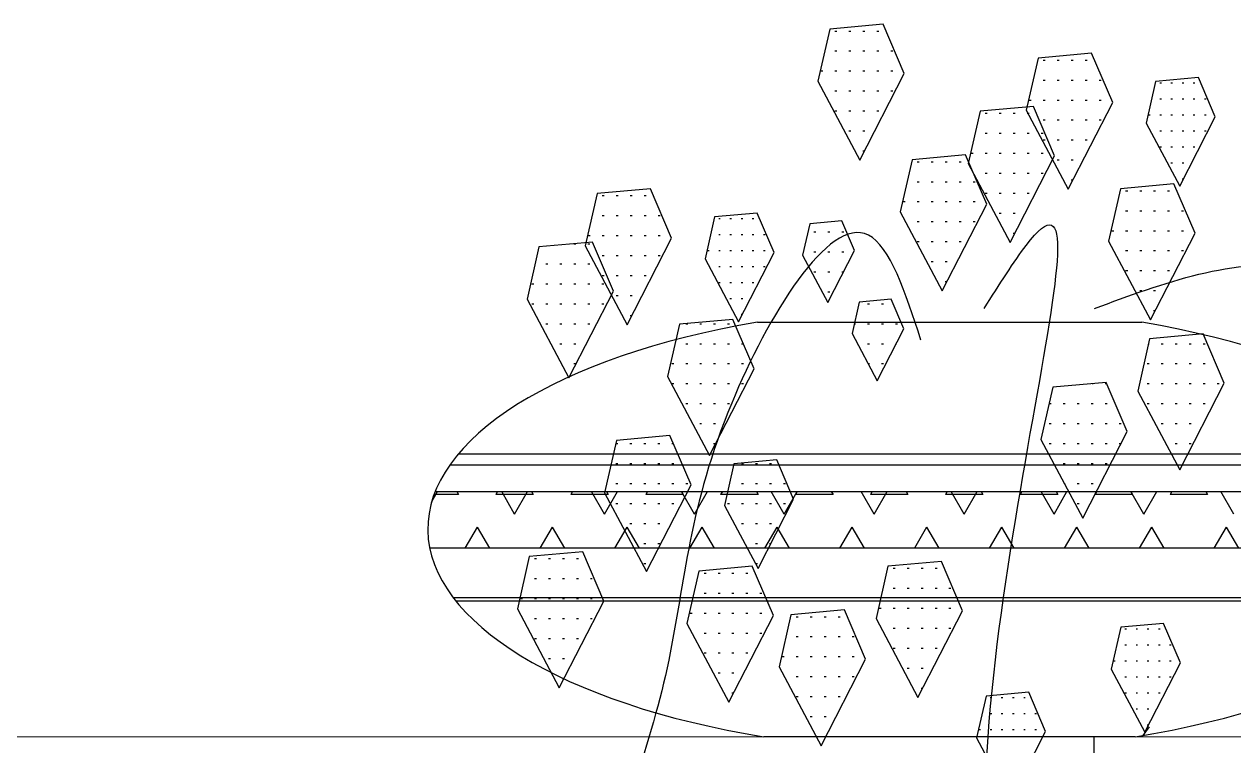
# Model space of a CAD drawing. Header units: millimetres. Extents: x 757294 to 891425, y -262592 to 287632.
# Drawn here: x 842236 to 842490.6, y -222276.1 to -222124.2 of the extents above; entities that cross this region are included whole.
import ezdxf

# ---------------------------------------------------------------- set-up
doc = ezdxf.new("R2010")
doc.units = ezdxf.units.MM
doc.header["$LTSCALE"] = 4
doc.layers.add('家具内线', color=8, linetype='Continuous')
doc.layers.add('家具外线', color=4, linetype='Continuous')
doc.layers.add('家具外轮廓线', color=3, linetype='Continuous', lineweight=15)

# ---------------------------------------------------------------- blocks, each defined once
blk = doc.blocks.new('1')
at = {"layer": '家具内线'}
for p, q in [((96811.91, 8000.11), (96816.35, 8010.48)), ((96816.35, 8010.48), (96827.59, 8009.46)), ((96817.26, 8008.97), (96817.68, 8008.97)), ((96820.21, 8008.97), (96820.63, 8008.97)), ((96823.15, 8008.97), (96823.57, 8008.97)), ((96826.09, 8008.97), (96826.51, 8008.97)), ((96827.59, 8009.46), (96830.1, 7998.46)), ((96768.05, 7993.99), (96772.49, 8004.37)), ((96772.49, 8004.37), (96783.73, 8003.35)), ((96814.32, 8004.77), (96814.74, 8004.77)), ((96817.26, 8004.77), (96817.68, 8004.77)), ((96820.21, 8004.77), (96820.63, 8004.77)), ((96823.15, 8004.77), (96823.57, 8004.77)), ((96826.09, 8004.77), (96826.51, 8004.77)), ((96773.41, 8002.86), (96773.83, 8002.86)), ((96776.35, 8002.86), (96776.77, 8002.86)), ((96779.29, 8002.86), (96779.71, 8002.86)), ((96782.23, 8002.86), (96782.65, 8002.86)), ((96783.73, 8003.35), (96786.24, 7992.35)), ((96746.47, 7990.96), (96750.02, 7999.26)), ((96750.02, 7999.26), (96759.01, 7998.44)), ((96759.01, 7998.44), (96761.01, 7989.64)), ((96770.46, 7998.66), (96770.88, 7998.66)), ((96773.41, 7998.66), (96773.83, 7998.66)), ((96776.35, 7998.66), (96776.77, 7998.66)), ((96779.29, 7998.66), (96779.71, 7998.66)), ((96782.23, 7998.66), (96782.65, 7998.66)), ((96821.27, 7981.86), (96811.91, 8000.11)), ((96814.32, 8000.56), (96814.74, 8000.56)), ((96817.26, 8000.56), (96817.68, 8000.56)), ((96820.21, 8000.56), (96820.63, 8000.56)), ((96830.1, 7998.46), (96821.27, 7981.86)), ((96823.15, 8000.56), (96823.57, 8000.56)), ((96826.09, 8000.56), (96826.51, 8000.56)), ((96829.04, 8000.56), (96829.46, 8000.56)), ((96750.75, 7998.05), (96751.08, 7998.05)), ((96753.1, 7998.05), (96753.44, 7998.05)), ((96755.46, 7998.05), (96755.79, 7998.05)), ((96757.81, 7998.05), (96758.15, 7998.05)), ((96814.32, 7996.36), (96814.74, 7996.36)), ((96817.26, 7996.36), (96817.68, 7996.36)), ((96820.21, 7996.36), (96820.63, 7996.36)), ((96823.15, 7996.36), (96823.57, 7996.36)), ((96826.09, 7996.36), (96826.51, 7996.36)), ((96748.39, 7994.68), (96748.73, 7994.68)), ((96750.75, 7994.68), (96751.08, 7994.68)), ((96753.1, 7994.68), (96753.44, 7994.68)), ((96755.46, 7994.68), (96755.79, 7994.68)), ((96757.81, 7994.68), (96758.15, 7994.68)), ((96777.41, 7975.75), (96768.05, 7993.99)), ((96770.46, 7994.45), (96770.88, 7994.45)), ((96773.41, 7994.45), (96773.83, 7994.45)), ((96776.35, 7994.45), (96776.77, 7994.45)), ((96779.29, 7994.45), (96779.71, 7994.45)), ((96782.23, 7994.45), (96782.65, 7994.45)), ((96785.18, 7994.45), (96785.6, 7994.45)), ((96753.95, 7976.36), (96746.47, 7990.96)), ((96748.39, 7991.32), (96748.73, 7991.32)), ((96750.75, 7991.32), (96751.08, 7991.32)), ((96753.1, 7991.32), (96753.44, 7991.32)), ((96755.46, 7991.32), (96755.79, 7991.32)), ((96757.81, 7991.32), (96758.15, 7991.32)), ((96760.16, 7991.32), (96760.5, 7991.32)), ((96786.24, 7992.35), (96777.41, 7975.75)), ((96780.29, 7982.79), (96784.73, 7993.16)), ((96784.73, 7993.16), (96795.97, 7992.14)), ((96785.64, 7991.65), (96786.06, 7991.65)), ((96788.59, 7991.65), (96789.01, 7991.65)), ((96791.53, 7991.65), (96791.95, 7991.65)), ((96794.47, 7991.65), (96794.89, 7991.65)), ((96795.97, 7992.14), (96798.48, 7981.14)), ((96817.26, 7992.16), (96817.68, 7992.16)), ((96820.21, 7992.16), (96820.63, 7992.16)), ((96823.15, 7992.16), (96823.57, 7992.16)), ((96826.09, 7992.16), (96826.51, 7992.16)), ((96761.01, 7989.64), (96753.95, 7976.36)), ((96770.46, 7990.25), (96770.88, 7990.25)), ((96773.41, 7990.25), (96773.83, 7990.25)), ((96776.35, 7990.25), (96776.77, 7990.25)), ((96779.29, 7990.25), (96779.71, 7990.25)), ((96782.23, 7990.25), (96782.65, 7990.25)), ((96748.39, 7987.96), (96748.73, 7987.96)), ((96750.75, 7987.96), (96751.08, 7987.96)), ((96753.1, 7987.96), (96753.44, 7987.96)), ((96755.46, 7987.96), (96755.79, 7987.96)), ((96757.81, 7987.96), (96758.15, 7987.96)), ((96773.41, 7986.04), (96773.83, 7986.04)), ((96776.35, 7986.04), (96776.77, 7986.04)), ((96779.29, 7986.04), (96779.71, 7986.04)), ((96782.23, 7986.04), (96782.65, 7986.04)), ((96782.7, 7987.45), (96783.12, 7987.45)), ((96785.64, 7987.45), (96786.06, 7987.45)), ((96788.59, 7987.45), (96789.01, 7987.45)), ((96791.53, 7987.45), (96791.95, 7987.45)), ((96794.47, 7987.45), (96794.89, 7987.45)), ((96820.21, 7987.95), (96820.63, 7987.95)), ((96823.15, 7987.95), (96823.57, 7987.95)), ((96750.75, 7984.59), (96751.08, 7984.59)), ((96753.1, 7984.59), (96753.44, 7984.59)), ((96755.46, 7984.59), (96755.79, 7984.59)), ((96757.81, 7984.59), (96758.15, 7984.59)), ((96782.7, 7983.24), (96783.12, 7983.24)), ((96785.64, 7983.24), (96786.06, 7983.24)), ((96788.59, 7983.24), (96789.01, 7983.24)), ((96791.53, 7983.24), (96791.95, 7983.24)), ((96794.47, 7983.24), (96794.89, 7983.24)), ((96797.42, 7983.24), (96797.84, 7983.24)), ((96820.3, 7983.75), (96820.63, 7983.75)), ((96753.1, 7981.23), (96753.44, 7981.23)), ((96755.46, 7981.23), (96755.79, 7981.23)), ((96776.35, 7981.84), (96776.77, 7981.84)), ((96779.29, 7981.84), (96779.71, 7981.84)), ((96789.65, 7964.54), (96780.29, 7982.79)), ((96798.48, 7981.14), (96789.65, 7964.54)), ((96794.57, 7972.6), (96799.01, 7982.97)), ((96799.01, 7982.97), (96810.25, 7981.95)), ((96799.92, 7981.46), (96800.34, 7981.46)), ((96802.87, 7981.46), (96803.29, 7981.46)), ((96805.81, 7981.46), (96806.23, 7981.46)), ((96808.75, 7981.46), (96809.17, 7981.46)), ((96810.25, 7981.95), (96812.76, 7970.95)), ((96782.7, 7979.04), (96783.12, 7979.04)), ((96785.64, 7979.04), (96786.06, 7979.04)), ((96788.59, 7979.04), (96789.01, 7979.04)), ((96791.53, 7979.04), (96791.95, 7979.04)), ((96794.47, 7979.04), (96794.89, 7979.04)), ((96750.71, 7966.49), (96755.15, 7976.86)), ((96753.18, 7977.87), (96753.44, 7977.87)), ((96755.15, 7976.86), (96766.39, 7975.84)), ((96766.39, 7975.84), (96768.9, 7964.84)), ((96776.45, 7977.63), (96776.77, 7977.63)), ((96796.98, 7977.26), (96797.4, 7977.26)), ((96799.92, 7977.26), (96800.34, 7977.26)), ((96802.87, 7977.26), (96803.29, 7977.26)), ((96805.81, 7977.26), (96806.23, 7977.26)), ((96808.75, 7977.26), (96809.17, 7977.26)), ((96860.87, 7965.47), (96865.31, 7975.84)), ((96865.31, 7975.84), (96876.55, 7974.82)), ((96756.07, 7975.35), (96756.49, 7975.35)), ((96759.01, 7975.35), (96759.43, 7975.35)), ((96761.95, 7975.35), (96762.37, 7975.35)), ((96764.89, 7975.35), (96765.32, 7975.35)), ((96785.64, 7974.84), (96786.06, 7974.84)), ((96788.59, 7974.84), (96789.01, 7974.84)), ((96791.53, 7974.84), (96791.95, 7974.84)), ((96794.47, 7974.84), (96794.89, 7974.84)), ((96796.98, 7973.06), (96797.4, 7973.06)), ((96799.92, 7973.06), (96800.34, 7973.06)), ((96802.87, 7973.06), (96803.29, 7973.06)), ((96805.81, 7973.06), (96806.23, 7973.06)), ((96808.75, 7973.06), (96809.17, 7973.06)), ((96811.7, 7973.06), (96812.12, 7973.06)), ((96866.22, 7974.33), (96866.64, 7974.33)), ((96869.16, 7974.33), (96869.59, 7974.33)), ((96872.11, 7974.33), (96872.53, 7974.33)), ((96875.05, 7974.33), (96875.47, 7974.33)), ((96876.55, 7974.82), (96879.05, 7963.82)), ((96753.12, 7971.15), (96753.54, 7971.15)), ((96756.07, 7971.15), (96756.49, 7971.15)), ((96759.01, 7971.15), (96759.43, 7971.15)), ((96761.95, 7971.15), (96762.37, 7971.15)), ((96764.89, 7971.15), (96765.32, 7971.15)), ((96788.59, 7970.63), (96789.01, 7970.63)), ((96791.53, 7970.63), (96791.95, 7970.63)), ((96803.93, 7954.35), (96794.57, 7972.6)), ((96812.76, 7970.95), (96803.93, 7954.35)), ((96839.28, 7962.43), (96842.84, 7970.73)), ((96842.84, 7970.73), (96851.83, 7969.91)), ((96796.98, 7968.85), (96797.4, 7968.85)), ((96799.92, 7968.85), (96800.34, 7968.85)), ((96802.87, 7968.85), (96803.29, 7968.85)), ((96805.81, 7968.85), (96806.23, 7968.85)), ((96808.75, 7968.85), (96809.17, 7968.85)), ((96822.39, 7962.85), (96825.05, 7969.08)), ((96825.05, 7969.08), (96831.8, 7968.47)), ((96831.8, 7968.47), (96833.3, 7961.87)), ((96843.56, 7969.52), (96843.9, 7969.52)), ((96845.92, 7969.52), (96846.25, 7969.52)), ((96848.27, 7969.52), (96848.61, 7969.52)), ((96850.63, 7969.52), (96850.96, 7969.52)), ((96851.83, 7969.91), (96853.83, 7961.11)), ((96863.28, 7970.13), (96863.7, 7970.13)), ((96866.22, 7970.13), (96866.64, 7970.13)), ((96869.16, 7970.13), (96869.59, 7970.13)), ((96872.11, 7970.13), (96872.53, 7970.13)), ((96875.05, 7970.13), (96875.47, 7970.13)), ((96760.07, 7948.24), (96750.71, 7966.49)), ((96753.12, 7966.94), (96753.54, 7966.94)), ((96756.07, 7966.94), (96756.49, 7966.94)), ((96759.01, 7966.94), (96759.43, 7966.94)), ((96761.95, 7966.94), (96762.37, 7966.94)), ((96764.89, 7966.94), (96765.32, 7966.94)), ((96767.84, 7966.94), (96768.26, 7966.94)), ((96788.68, 7966.43), (96789.01, 7966.43)), ((96824.64, 7966.68), (96825.06, 7966.68)), ((96827.58, 7966.68), (96828, 7966.68)), ((96830.52, 7966.68), (96830.94, 7966.68)), ((96841.21, 7966.16), (96841.55, 7966.16)), ((96843.56, 7966.16), (96843.9, 7966.16)), ((96845.92, 7966.16), (96846.25, 7966.16)), ((96848.27, 7966.16), (96848.61, 7966.16)), ((96850.63, 7966.16), (96850.96, 7966.16)), ((96870.23, 7947.22), (96860.87, 7965.47)), ((96863.28, 7965.92), (96863.7, 7965.92)), ((96866.22, 7965.92), (96866.64, 7965.92)), ((96869.16, 7965.92), (96869.59, 7965.92)), ((96872.11, 7965.92), (96872.53, 7965.92)), ((96875.05, 7965.92), (96875.47, 7965.92)), ((96877.99, 7965.92), (96878.41, 7965.92)), ((96768.9, 7964.84), (96760.07, 7948.24)), ((96799.92, 7964.65), (96800.34, 7964.65)), ((96802.87, 7964.65), (96803.29, 7964.65)), ((96805.81, 7964.65), (96806.23, 7964.65)), ((96808.75, 7964.65), (96809.17, 7964.65)), ((96828, 7951.91), (96822.39, 7962.85)), ((96841.21, 7962.79), (96841.55, 7962.79)), ((96843.56, 7962.79), (96843.9, 7962.79)), ((96845.92, 7962.79), (96846.25, 7962.79)), ((96848.27, 7962.79), (96848.61, 7962.79)), ((96850.63, 7962.79), (96850.96, 7962.79)), ((96852.98, 7962.79), (96853.32, 7962.79)), ((96879.05, 7963.82), (96870.23, 7947.22)), ((96873.11, 7954.26), (96877.55, 7964.63)), ((96877.55, 7964.63), (96888.79, 7963.62)), ((96878.51, 7964.25), (96878.09, 7964.25)), ((96881.46, 7964.25), (96881.04, 7964.25)), ((96888.79, 7963.62), (96891.29, 7952.61)), ((96753.12, 7962.74), (96753.54, 7962.74)), ((96756.07, 7962.74), (96756.49, 7962.74)), ((96759.01, 7962.74), (96759.43, 7962.74)), ((96761.95, 7962.74), (96762.37, 7962.74)), ((96764.89, 7962.74), (96765.32, 7962.74)), ((96802.87, 7960.44), (96803.29, 7960.44)), ((96805.81, 7960.44), (96806.23, 7960.44)), ((96824.64, 7962.48), (96825.06, 7962.48)), ((96827.58, 7962.48), (96828, 7962.48)), ((96833.3, 7961.87), (96828, 7951.91)), ((96830.52, 7962.48), (96830.94, 7962.48)), ((96846.77, 7947.83), (96839.28, 7962.43)), ((96853.83, 7961.11), (96846.77, 7947.83)), ((96863.28, 7961.72), (96863.7, 7961.72)), ((96866.22, 7961.72), (96866.64, 7961.72)), ((96869.16, 7961.72), (96869.59, 7961.72)), ((96872.11, 7961.72), (96872.53, 7961.72)), ((96875.05, 7961.72), (96875.47, 7961.72)), ((96756.07, 7958.53), (96756.49, 7958.53)), ((96759.01, 7958.53), (96759.43, 7958.53)), ((96761.95, 7958.53), (96762.37, 7958.53)), ((96764.89, 7958.53), (96765.32, 7958.53)), ((96824.74, 7958.28), (96825.06, 7958.28)), ((96827.58, 7958.28), (96828, 7958.28)), ((96830.52, 7958.28), (96830.94, 7958.28)), ((96841.21, 7959.43), (96841.55, 7959.43)), ((96843.56, 7959.43), (96843.9, 7959.43)), ((96845.92, 7959.43), (96846.25, 7959.43)), ((96848.27, 7959.43), (96848.61, 7959.43)), ((96850.63, 7959.43), (96850.96, 7959.43)), ((96878.51, 7960.05), (96878.09, 7960.05)), ((96881.46, 7960.05), (96881.04, 7960.05)), ((96884.4, 7960.05), (96883.98, 7960.05)), ((96887.34, 7960.05), (96886.92, 7960.05)), ((96802.96, 7956.24), (96803.29, 7956.24)), ((96843.56, 7956.07), (96843.9, 7956.07)), ((96845.92, 7956.07), (96846.25, 7956.07)), ((96848.27, 7956.07), (96848.61, 7956.07)), ((96850.63, 7956.07), (96850.96, 7956.07)), ((96866.22, 7957.52), (96866.64, 7957.52)), ((96869.16, 7957.52), (96869.59, 7957.52)), ((96872.11, 7957.52), (96872.53, 7957.52)), ((96875.05, 7957.52), (96875.47, 7957.52)), ((96875.57, 7955.84), (96875.15, 7955.84)), ((96878.51, 7955.84), (96878.09, 7955.84)), ((96881.46, 7955.84), (96881.04, 7955.84)), ((96884.4, 7955.84), (96883.98, 7955.84)), ((96887.34, 7955.84), (96886.92, 7955.84)), ((96890.29, 7955.84), (96889.87, 7955.84)), ((96759.01, 7954.33), (96759.43, 7954.33)), ((96761.95, 7954.33), (96762.37, 7954.33)), ((96827.58, 7954.07), (96828, 7954.07)), ((96845.92, 7952.7), (96846.25, 7952.7)), ((96848.27, 7952.7), (96848.61, 7952.7)), ((96869.16, 7953.31), (96869.59, 7953.31)), ((96872.11, 7953.31), (96872.53, 7953.31)), ((96882.47, 7936.01), (96873.11, 7954.26)), ((96891.29, 7952.61), (96882.47, 7936.01)), ((96759.11, 7950.13), (96759.43, 7950.13)), ((96811.98, 7946.35), (96814.65, 7952.57)), ((96814.65, 7952.57), (96821.39, 7951.96)), ((96816.71, 7951.64), (96816.29, 7951.64)), ((96819.66, 7951.64), (96819.23, 7951.64)), ((96821.39, 7951.96), (96822.89, 7945.36)), ((96875.57, 7951.64), (96875.15, 7951.64)), ((96878.51, 7951.64), (96878.09, 7951.64)), ((96881.46, 7951.64), (96881.04, 7951.64)), ((96884.4, 7951.64), (96883.98, 7951.64)), ((96887.34, 7951.64), (96886.92, 7951.64)), ((96890.29, 7951.64), (96889.87, 7951.64)), ((96843.53, 7937.96), (96847.97, 7948.33)), ((96846, 7949.34), (96846.25, 7949.34)), ((96847.97, 7948.33), (96859.21, 7947.31)), ((96869.26, 7949.11), (96869.59, 7949.11)), ((96744.59, 7934.9), (96749.04, 7945.28)), ((96749.04, 7945.28), (96760.27, 7944.26)), ((96817.6, 7935.4), (96811.98, 7946.35)), ((96813.77, 7947.44), (96813.35, 7947.44)), ((96816.71, 7947.44), (96816.29, 7947.44)), ((96822.89, 7945.36), (96817.6, 7935.4)), ((96819.66, 7947.44), (96819.23, 7947.44)), ((96822.42, 7947.44), (96822.18, 7947.44)), ((96849.08, 7947.44), (96848.66, 7947.44)), ((96852.03, 7947.44), (96851.61, 7947.44)), ((96854.97, 7947.44), (96854.55, 7947.44)), ((96857.87, 7947.44), (96857.49, 7947.44)), ((96859.21, 7947.31), (96861.72, 7936.31)), ((96878.51, 7947.44), (96878.09, 7947.44)), ((96881.46, 7947.44), (96881.04, 7947.44)), ((96884.4, 7947.44), (96883.98, 7947.44)), ((96887.34, 7947.44), (96886.92, 7947.44)), ((96749.02, 7943.23), (96748.6, 7943.23)), ((96751.97, 7943.23), (96751.55, 7943.23)), ((96754.91, 7943.23), (96754.49, 7943.23)), ((96757.85, 7943.23), (96757.43, 7943.23)), ((96760.27, 7944.26), (96762.78, 7933.25)), ((96760.51, 7943.23), (96760.38, 7943.23)), ((96813.77, 7943.23), (96813.58, 7943.23)), ((96816.71, 7943.23), (96816.29, 7943.23)), ((96819.66, 7943.23), (96819.23, 7943.23)), ((96846.14, 7943.23), (96845.79, 7943.23)), ((96849.08, 7943.23), (96848.66, 7943.23)), ((96852.03, 7943.23), (96851.61, 7943.23)), ((96854.97, 7943.23), (96854.55, 7943.23)), ((96857.91, 7943.23), (96857.49, 7943.23)), ((96881.46, 7943.23), (96881.04, 7943.23)), ((96884.4, 7943.23), (96883.98, 7943.23)), ((96749.02, 7939.03), (96748.6, 7939.03)), ((96751.97, 7939.03), (96751.55, 7939.03)), ((96754.91, 7939.03), (96754.49, 7939.03)), ((96757.85, 7939.03), (96757.43, 7939.03)), ((96760.8, 7939.03), (96760.38, 7939.03)), ((96816.71, 7939.03), (96816.29, 7939.03)), ((96819.53, 7939.03), (96819.23, 7939.03)), ((96852.89, 7919.71), (96843.53, 7937.96)), ((96846.14, 7939.03), (96845.72, 7939.03)), ((96849.08, 7939.03), (96848.66, 7939.03)), ((96852.03, 7939.03), (96851.61, 7939.03)), ((96854.97, 7939.03), (96854.55, 7939.03)), ((96857.91, 7939.03), (96857.49, 7939.03)), ((96860.86, 7939.03), (96860.44, 7939.03)), ((96881.46, 7939.03), (96881.04, 7939.03)), ((96884.07, 7939.03), (96883.98, 7939.03)), ((96753.95, 7916.66), (96744.59, 7934.9)), ((96746.08, 7934.82), (96745.66, 7934.82)), ((96749.02, 7934.82), (96748.6, 7934.82)), ((96751.97, 7934.82), (96751.55, 7934.82)), ((96754.91, 7934.82), (96754.49, 7934.82)), ((96757.85, 7934.82), (96757.43, 7934.82)), ((96760.8, 7934.82), (96760.38, 7934.82)), ((96764.99, 7924.71), (96769.43, 7935.09)), ((96769.63, 7934.82), (96769.32, 7934.82)), ((96769.43, 7935.09), (96780.67, 7934.07)), ((96772.35, 7934.82), (96772.15, 7934.82)), ((96846.14, 7934.82), (96845.72, 7934.82)), ((96849.08, 7934.82), (96848.66, 7934.82)), ((96852.03, 7934.82), (96851.61, 7934.82)), ((96861.72, 7936.31), (96852.89, 7919.71)), ((96854.97, 7934.82), (96854.55, 7934.82)), ((96857.91, 7934.82), (96857.49, 7934.82)), ((96860.86, 7934.82), (96860.44, 7934.82)), ((96762.78, 7933.25), (96753.95, 7916.66)), ((96780.67, 7934.07), (96783.18, 7923.07)), ((96749.02, 7930.62), (96748.6, 7930.62)), ((96751.97, 7930.62), (96751.55, 7930.62)), ((96754.91, 7930.62), (96754.49, 7930.62)), ((96757.85, 7930.62), (96757.43, 7930.62)), ((96760.8, 7930.62), (96760.38, 7930.62)), ((96769.63, 7930.62), (96769.2, 7930.62)), ((96772.57, 7930.62), (96772.15, 7930.62)), ((96775.51, 7930.62), (96775.09, 7930.62)), ((96778.45, 7930.62), (96778.03, 7930.62)), ((96781.4, 7930.62), (96780.98, 7930.62)), ((96849.08, 7930.62), (96848.66, 7930.62)), ((96852.03, 7930.62), (96851.61, 7930.62)), ((96854.97, 7930.62), (96854.55, 7930.62)), ((96857.91, 7930.62), (96857.49, 7930.62)), ((96749.02, 7926.41), (96748.95, 7926.41)), ((96751.97, 7926.41), (96751.55, 7926.41)), ((96754.91, 7926.41), (96754.49, 7926.41)), ((96757.85, 7926.41), (96757.43, 7926.41)), ((96774.35, 7906.47), (96764.99, 7924.71)), ((96766.68, 7926.41), (96766.26, 7926.41)), ((96769.63, 7926.41), (96769.2, 7926.41)), ((96772.57, 7926.41), (96772.15, 7926.41)), ((96775.51, 7926.41), (96775.09, 7926.41)), ((96778.45, 7926.41), (96778.03, 7926.41)), ((96781.4, 7926.41), (96780.98, 7926.41)), ((96852.03, 7926.41), (96851.61, 7926.41)), ((96854.97, 7926.41), (96854.55, 7926.41)), ((96751.97, 7922.21), (96751.55, 7922.21)), ((96754.91, 7922.21), (96754.49, 7922.21)), ((96766.68, 7922.21), (96766.28, 7922.21)), ((96769.63, 7922.21), (96769.2, 7922.21)), ((96772.57, 7922.21), (96772.15, 7922.21)), ((96783.18, 7923.07), (96774.35, 7906.47)), ((96775.51, 7922.21), (96775.09, 7922.21)), ((96778.45, 7922.21), (96778.03, 7922.21)), ((96781.4, 7922.21), (96780.98, 7922.21)), ((96852.03, 7922.21), (96851.61, 7922.21)), ((96856.79, 7913.51), (96861.23, 7923.88)), ((96860.86, 7922.21), (96860.52, 7922.21)), ((96861.23, 7923.88), (96872.47, 7922.86)), ((96863.8, 7922.21), (96863.38, 7922.21)), ((96866.74, 7922.21), (96866.32, 7922.21)), ((96869.69, 7922.21), (96869.27, 7922.21)), ((96872.62, 7922.21), (96872.21, 7922.21)), ((96872.47, 7922.86), (96874.97, 7911.86)), ((96905.72, 7920.04), (96699.02, 7920.04)), ((96697.17, 7917.66), (96907.57, 7917.66)), ((96754.67, 7918.01), (96754.49, 7918.01)), ((96769.63, 7918.01), (96769.2, 7918.01)), ((96772.57, 7918.01), (96772.15, 7918.01)), ((96775.51, 7918.01), (96775.09, 7918.01)), ((96778.45, 7918.01), (96778.03, 7918.01)), ((96835.2, 7910.47), (96838.76, 7918.77)), ((96838.76, 7918.77), (96847.75, 7917.95)), ((96840.26, 7918.01), (96839.84, 7918.01)), ((96843.2, 7918.01), (96842.78, 7918.01)), ((96846.14, 7918.01), (96845.72, 7918.01)), ((96847.75, 7917.95), (96849.75, 7909.15)), ((96860.86, 7918.01), (96860.44, 7918.01)), ((96863.8, 7918.01), (96863.38, 7918.01)), ((96866.74, 7918.01), (96866.32, 7918.01)), ((96869.69, 7918.01), (96869.27, 7918.01)), ((96872.63, 7918.01), (96872.21, 7918.01)), ((96910.63, 7912.09), (96694.11, 7912.09)), ((96742.57, 7907.36), (96745.29, 7912.09)), ((96748.44, 7912.09), (96748.08, 7911.46)), ((96755.6, 7912.09), (96755.97, 7911.46)), ((96761.48, 7907.36), (96758.76, 7912.09)), ((96761.48, 7907.36), (96764.21, 7912.09)), ((96764.21, 7912.09), (96763.85, 7911.46)), ((96771.37, 7912.09), (96771.73, 7911.46)), ((96772.57, 7913.8), (96772.15, 7913.8)), ((96775.51, 7913.8), (96775.09, 7913.8)), ((96780.4, 7907.36), (96777.68, 7912.09)), ((96778.25, 7913.8), (96778.03, 7913.8)), ((96779.98, 7912.09), (96779.61, 7911.46)), ((96780.4, 7907.36), (96783.13, 7912.09)), ((96787.14, 7912.09), (96787.5, 7911.46)), ((96795.74, 7912.09), (96795.38, 7911.46)), ((96799.32, 7907.36), (96796.6, 7912.09)), ((96799.32, 7907.36), (96802.05, 7912.09)), ((96802.9, 7912.09), (96803.26, 7911.46)), ((96811.51, 7912.09), (96811.15, 7911.46)), ((96818.24, 7907.36), (96815.51, 7912.09)), ((96818.24, 7907.36), (96820.97, 7912.09)), ((96818.67, 7912.09), (96819.03, 7911.46)), ((96827.27, 7912.09), (96826.91, 7911.46)), ((96837.16, 7907.36), (96834.43, 7912.09)), ((96834.43, 7912.09), (96834.8, 7911.46)), ((96837.31, 7913.8), (96836.89, 7913.8)), ((96837.16, 7907.36), (96839.89, 7912.09)), ((96840.26, 7913.8), (96839.84, 7913.8)), ((96843.04, 7912.09), (96842.68, 7911.46)), ((96843.2, 7913.8), (96842.78, 7913.8)), ((96846.14, 7913.8), (96845.72, 7913.8)), ((96848.69, 7913.8), (96848.66, 7913.8)), ((96850.2, 7912.09), (96850.56, 7911.46)), ((96856.08, 7907.36), (96853.35, 7912.09)), ((96856.08, 7907.36), (96858.81, 7912.09)), ((96866.15, 7895.26), (96856.79, 7913.51)), ((96857.91, 7913.8), (96857.49, 7913.8)), ((96858.81, 7912.09), (96858.44, 7911.46)), ((96860.86, 7913.8), (96860.44, 7913.8)), ((96863.8, 7913.8), (96863.38, 7913.8)), ((96865.97, 7912.09), (96866.33, 7911.46)), ((96866.74, 7913.8), (96866.32, 7913.8)), ((96869.69, 7913.8), (96869.27, 7913.8)), ((96872.63, 7913.8), (96872.21, 7913.8)), ((96875, 7907.36), (96872.27, 7912.09)), ((96874.57, 7912.09), (96874.21, 7911.46)), ((96875, 7907.36), (96877.72, 7912.09)), ((96881.73, 7912.09), (96882.09, 7911.46)), ((96890.34, 7912.09), (96889.98, 7911.46)), ((96893.92, 7907.36), (96891.19, 7912.09)), ((96893.92, 7907.36), (96896.64, 7912.09)), ((96897.5, 7912.09), (96897.86, 7911.46)), ((96906.1, 7912.09), (96905.74, 7911.46)), ((96911.39, 7909.86), (96910.11, 7912.09)), ((96748.08, 7911.46), (96755.97, 7911.46)), ((96763.85, 7911.46), (96771.73, 7911.46)), ((96775.51, 7909.6), (96775.09, 7909.6)), ((96779.61, 7911.46), (96787.5, 7911.46)), ((96795.38, 7911.46), (96803.26, 7911.46)), ((96811.15, 7911.46), (96819.03, 7911.46)), ((96826.91, 7911.46), (96834.8, 7911.46)), ((96842.69, 7895.87), (96835.2, 7910.47)), ((96837.31, 7909.6), (96836.89, 7909.6)), ((96840.26, 7909.6), (96839.84, 7909.6)), ((96842.68, 7911.46), (96850.56, 7911.46)), ((96843.2, 7909.6), (96842.78, 7909.6)), ((96846.14, 7909.6), (96845.72, 7909.6)), ((96849.08, 7909.6), (96848.66, 7909.6)), ((96858.44, 7911.46), (96866.33, 7911.46)), ((96860.86, 7909.6), (96860.44, 7909.6)), ((96863.8, 7909.6), (96863.38, 7909.6)), ((96874.97, 7911.86), (96866.15, 7895.26)), ((96866.74, 7909.6), (96866.32, 7909.6)), ((96869.69, 7909.6), (96869.27, 7909.6)), ((96872.63, 7909.6), (96872.21, 7909.6)), ((96874.21, 7911.46), (96882.09, 7911.46)), ((96889.98, 7911.46), (96897.86, 7911.46)), ((96905.74, 7911.46), (96910.87, 7911.46)), ((96849.75, 7909.15), (96842.69, 7895.87)), ((96744.14, 7904.63), (96741.55, 7900.15)), ((96744.14, 7904.63), (96746.73, 7900.15)), ((96759.91, 7904.63), (96757.32, 7900.15)), ((96759.91, 7904.63), (96762.5, 7900.15)), ((96775.67, 7904.63), (96773.08, 7900.15)), ((96775.67, 7904.63), (96778.26, 7900.15)), ((96791.44, 7904.63), (96788.85, 7900.15)), ((96791.44, 7904.63), (96794.03, 7900.15)), ((96807.2, 7904.63), (96804.62, 7900.15)), ((96807.2, 7904.63), (96809.79, 7900.15)), ((96822.97, 7904.63), (96820.38, 7900.15)), ((96822.97, 7904.63), (96825.56, 7900.15)), ((96838.74, 7904.63), (96836.15, 7900.15)), ((96838.74, 7904.63), (96841.33, 7900.15)), ((96840.26, 7905.39), (96839.84, 7905.39)), ((96843.2, 7905.39), (96842.78, 7905.39)), ((96846.14, 7905.39), (96845.72, 7905.39)), ((96854.5, 7904.63), (96851.91, 7900.15)), ((96854.5, 7904.63), (96857.09, 7900.15)), ((96863.8, 7905.39), (96863.38, 7905.39)), ((96866.74, 7905.39), (96866.32, 7905.39)), ((96870.27, 7904.63), (96867.68, 7900.15)), ((96869.69, 7905.39), (96869.27, 7905.39)), ((96870.27, 7904.63), (96872.86, 7900.15)), ((96886.03, 7904.63), (96883.45, 7900.15)), ((96886.03, 7904.63), (96888.62, 7900.15)), ((96901.8, 7904.63), (96899.21, 7900.15)), ((96901.8, 7904.63), (96904.39, 7900.15)), ((96692.96, 7900.15), (96911.78, 7900.15)), ((96840.26, 7901.19), (96839.96, 7901.19)), ((96843.2, 7901.19), (96842.78, 7901.19)), ((96863.8, 7901.19), (96863.38, 7901.19)), ((96866.74, 7901.19), (96866.32, 7901.19)), ((96869.3, 7901.19), (96869.27, 7901.19)), ((96875.15, 7889.05), (96879.59, 7899.43)), ((96879.59, 7899.43), (96890.83, 7898.41)), ((96799.67, 7887.02), (96804.11, 7897.39)), ((96804.11, 7897.39), (96815.35, 7896.37)), ((96843.2, 7896.98), (96842.78, 7896.98)), ((96866.74, 7896.98), (96866.32, 7896.98)), ((96880.5, 7897.92), (96880.92, 7897.92)), ((96883.44, 7897.92), (96883.86, 7897.92)), ((96886.39, 7897.92), (96886.81, 7897.92)), ((96889.33, 7897.92), (96889.75, 7897.92)), ((96890.83, 7898.41), (96893.33, 7887.41)), ((96805.02, 7895.88), (96805.44, 7895.88)), ((96807.97, 7895.88), (96808.39, 7895.88)), ((96810.91, 7895.88), (96811.33, 7895.88)), ((96813.85, 7895.88), (96814.27, 7895.88)), ((96815.35, 7896.37), (96817.86, 7885.37)), ((96839.45, 7886), (96843.89, 7896.37)), ((96843.89, 7896.37), (96855.13, 7895.35)), ((96844.8, 7894.86), (96845.22, 7894.86)), ((96847.75, 7894.86), (96848.17, 7894.86)), ((96850.69, 7894.86), (96851.11, 7894.86)), ((96853.63, 7894.86), (96854.05, 7894.86)), ((96855.13, 7895.35), (96857.64, 7884.35)), ((96802.08, 7891.68), (96802.5, 7891.68)), ((96805.02, 7891.68), (96805.44, 7891.68)), ((96807.97, 7891.68), (96808.39, 7891.68)), ((96810.91, 7891.68), (96811.33, 7891.68)), ((96813.85, 7891.68), (96814.27, 7891.68)), ((96877.56, 7893.71), (96877.98, 7893.71)), ((96880.5, 7893.71), (96880.92, 7893.71)), ((96883.44, 7893.71), (96883.86, 7893.71)), ((96886.39, 7893.71), (96886.81, 7893.71)), ((96889.33, 7893.71), (96889.75, 7893.71)), ((96906.86, 7889.8), (96697.88, 7889.8)), ((96698.51, 7889.01), (96906.24, 7889.01)), ((96841.86, 7890.66), (96842.28, 7890.66)), ((96844.8, 7890.66), (96845.22, 7890.66)), ((96847.75, 7890.66), (96848.17, 7890.66)), ((96850.69, 7890.66), (96851.11, 7890.66)), ((96853.63, 7890.66), (96854.05, 7890.66)), ((96884.51, 7870.81), (96875.15, 7889.05)), ((96877.56, 7889.51), (96877.98, 7889.51)), ((96880.5, 7889.51), (96880.92, 7889.51)), ((96883.44, 7889.51), (96883.86, 7889.51)), ((96886.39, 7889.51), (96886.81, 7889.51)), ((96889.33, 7889.51), (96889.75, 7889.51)), ((96892.27, 7889.51), (96892.69, 7889.51)), ((96809.03, 7868.77), (96799.67, 7887.02)), ((96802.08, 7887.47), (96802.5, 7887.47)), ((96805.02, 7887.47), (96805.44, 7887.47)), ((96807.97, 7887.47), (96808.39, 7887.47)), ((96810.91, 7887.47), (96811.33, 7887.47)), ((96813.85, 7887.47), (96814.27, 7887.47)), ((96816.8, 7887.47), (96817.22, 7887.47)), ((96820.07, 7876.83), (96824.51, 7887.2)), ((96824.51, 7887.2), (96835.75, 7886.18)), ((96841.86, 7886.45), (96842.28, 7886.45)), ((96844.8, 7886.45), (96845.22, 7886.45)), ((96847.75, 7886.45), (96848.17, 7886.45)), ((96850.69, 7886.45), (96851.11, 7886.45)), ((96853.63, 7886.45), (96854.05, 7886.45)), ((96856.57, 7886.45), (96856.99, 7886.45)), ((96893.33, 7887.41), (96884.51, 7870.81)), ((96753.81, 7876.03), (96757.36, 7884.33)), ((96757.36, 7884.33), (96766.35, 7883.52)), ((96817.86, 7885.37), (96809.03, 7868.77)), ((96825.42, 7885.69), (96825.84, 7885.69)), ((96828.37, 7885.69), (96828.79, 7885.69)), ((96831.31, 7885.69), (96831.73, 7885.69)), ((96834.25, 7885.69), (96834.67, 7885.69)), ((96835.75, 7886.18), (96838.26, 7875.18)), ((96848.81, 7867.75), (96839.45, 7886)), ((96857.64, 7884.35), (96848.81, 7867.75)), ((96877.56, 7885.31), (96877.98, 7885.31)), ((96880.5, 7885.31), (96880.92, 7885.31)), ((96883.44, 7885.31), (96883.86, 7885.31)), ((96886.39, 7885.31), (96886.81, 7885.31)), ((96889.33, 7885.31), (96889.75, 7885.31)), ((96758.09, 7883.12), (96758.43, 7883.12)), ((96760.45, 7883.12), (96760.78, 7883.12)), ((96762.8, 7883.12), (96763.14, 7883.12)), ((96765.15, 7883.12), (96765.49, 7883.12)), ((96766.35, 7883.52), (96768.36, 7874.71)), ((96802.08, 7883.27), (96802.5, 7883.27)), ((96805.02, 7883.27), (96805.44, 7883.27)), ((96807.97, 7883.27), (96808.39, 7883.27)), ((96810.91, 7883.27), (96811.33, 7883.27)), ((96813.85, 7883.27), (96814.27, 7883.27)), ((96822.48, 7881.49), (96822.9, 7881.49)), ((96825.42, 7881.49), (96825.84, 7881.49)), ((96828.37, 7881.49), (96828.79, 7881.49)), ((96831.31, 7881.49), (96831.73, 7881.49)), ((96834.25, 7881.49), (96834.67, 7881.49)), ((96841.86, 7882.25), (96842.28, 7882.25)), ((96844.8, 7882.25), (96845.22, 7882.25)), ((96847.75, 7882.25), (96848.17, 7882.25)), ((96850.69, 7882.25), (96851.11, 7882.25)), ((96853.63, 7882.25), (96854.05, 7882.25)), ((96755.74, 7879.76), (96756.07, 7879.76)), ((96758.09, 7879.76), (96758.43, 7879.76)), ((96760.45, 7879.76), (96760.78, 7879.76)), ((96762.8, 7879.76), (96763.14, 7879.76)), ((96765.15, 7879.76), (96765.49, 7879.76)), ((96805.02, 7879.06), (96805.44, 7879.06)), ((96807.97, 7879.06), (96808.39, 7879.06)), ((96810.91, 7879.06), (96811.33, 7879.06)), ((96813.85, 7879.06), (96814.27, 7879.06)), ((96880.5, 7881.1), (96880.92, 7881.1)), ((96883.44, 7881.1), (96883.86, 7881.1)), ((96886.39, 7881.1), (96886.81, 7881.1)), ((96889.33, 7881.1), (96889.75, 7881.1)), ((96755.74, 7876.4), (96756.07, 7876.4)), ((96758.09, 7876.4), (96758.43, 7876.4)), ((96760.45, 7876.4), (96760.78, 7876.4)), ((96762.8, 7876.4), (96763.14, 7876.4)), ((96765.15, 7876.4), (96765.49, 7876.4)), ((96767.51, 7876.4), (96767.84, 7876.4)), ((96829.43, 7858.58), (96820.07, 7876.83)), ((96822.48, 7877.28), (96822.9, 7877.28)), ((96825.42, 7877.28), (96825.84, 7877.28)), ((96828.37, 7877.28), (96828.79, 7877.28)), ((96831.31, 7877.28), (96831.73, 7877.28)), ((96834.25, 7877.28), (96834.67, 7877.28)), ((96837.2, 7877.28), (96837.62, 7877.28)), ((96844.8, 7878.05), (96845.22, 7878.05)), ((96847.75, 7878.05), (96848.17, 7878.05)), ((96850.69, 7878.05), (96851.11, 7878.05)), ((96853.63, 7878.05), (96854.05, 7878.05)), ((96883.44, 7876.9), (96883.86, 7876.9)), ((96886.39, 7876.9), (96886.81, 7876.9)), ((96761.3, 7861.43), (96753.81, 7876.03)), ((96768.36, 7874.71), (96761.3, 7861.43)), ((96807.97, 7874.86), (96808.39, 7874.86)), ((96810.91, 7874.86), (96811.33, 7874.86)), ((96838.26, 7875.18), (96829.43, 7858.58)), ((96847.75, 7873.84), (96848.17, 7873.84)), ((96850.69, 7873.84), (96851.11, 7873.84)), ((96755.74, 7873.03), (96756.07, 7873.03)), ((96758.09, 7873.03), (96758.43, 7873.03)), ((96760.45, 7873.03), (96760.78, 7873.03)), ((96762.8, 7873.03), (96763.14, 7873.03)), ((96765.15, 7873.03), (96765.49, 7873.03)), ((96822.48, 7873.08), (96822.9, 7873.08)), ((96825.42, 7873.08), (96825.84, 7873.08)), ((96828.37, 7873.08), (96828.79, 7873.08)), ((96831.31, 7873.08), (96831.73, 7873.08)), ((96834.25, 7873.08), (96834.67, 7873.08)), ((96883.54, 7872.69), (96883.86, 7872.69)), ((96758.09, 7869.67), (96758.43, 7869.67)), ((96760.45, 7869.67), (96760.78, 7869.67)), ((96762.8, 7869.67), (96763.14, 7869.67)), ((96765.15, 7869.67), (96765.49, 7869.67)), ((96782.16, 7861.56), (96785.72, 7869.86)), ((96785.72, 7869.86), (96794.71, 7869.05)), ((96786.45, 7868.66), (96786.78, 7868.66)), ((96788.8, 7868.66), (96789.14, 7868.66)), ((96791.15, 7868.66), (96791.49, 7868.66)), ((96793.51, 7868.66), (96793.85, 7868.66)), ((96794.71, 7869.05), (96796.71, 7860.25)), ((96808.06, 7870.66), (96808.39, 7870.66)), ((96825.42, 7868.88), (96825.84, 7868.88)), ((96828.37, 7868.88), (96828.79, 7868.88)), ((96831.31, 7868.88), (96831.73, 7868.88)), ((96834.25, 7868.88), (96834.67, 7868.88)), ((96847.84, 7869.64), (96848.17, 7869.64)), ((96760.45, 7866.31), (96760.78, 7866.31)), ((96762.8, 7866.31), (96763.14, 7866.31)), ((96784.09, 7865.29), (96784.43, 7865.29)), ((96786.45, 7865.29), (96786.78, 7865.29)), ((96788.8, 7865.29), (96789.14, 7865.29)), ((96791.15, 7865.29), (96791.49, 7865.29)), ((96793.51, 7865.29), (96793.85, 7865.29)), ((96828.37, 7864.67), (96828.79, 7864.67)), ((96831.31, 7864.67), (96831.73, 7864.67)), ((96761.85, 7860.48), (96760.33, 7862.57)), ((96760.52, 7862.94), (96760.78, 7862.94)), ((96789.65, 7846.97), (96782.16, 7861.56)), ((96784.09, 7861.93), (96784.43, 7861.93)), ((96786.45, 7861.93), (96786.78, 7861.93)), ((96788.8, 7861.93), (96789.14, 7861.93)), ((96791.15, 7861.93), (96791.49, 7861.93)), ((96793.51, 7861.93), (96793.85, 7861.93)), ((96795.86, 7861.93), (96796.2, 7861.93)), ((96796.71, 7860.25), (96789.65, 7846.97)), ((96828.46, 7860.47), (96828.79, 7860.47))]:
    blk.add_line(p, q, dxfattribs=at)
at = {"layer": '家具外线'}
for p, q in [((96842.83, 7947.73), (96761.91, 7947.73)), ((96763.29, 7860.48), (96841.45, 7860.48))]:
    blk.add_line(p, q, dxfattribs=at)
at = {"layer": '家具外线', "extrusion": (0, 0, -1)}
for start_param, end_param in [(1.934581, 4.335104), (5.089674, 7.490197)]:
    blk.add_ellipse((96802.37, 7904.22), major_axis=(109.82, 0), ratio=0.426162, start_param=start_param, end_param=end_param, dxfattribs=at)
at = {"layer": '家具外线'}
blk.add_open_spline([(96795.13, 7950.63), (96791.93, 7955.66), (96761.34, 8003.67), (96812.39, 7849.35), (96785.13, 7797.08), (96777.29, 7785.71)], degree=3, knots=[0, 0, 0, 0, 18.954836, 180.818106, 233.226326, 233.226326, 233.226326, 233.226326], dxfattribs=at)
for points in [[(96808.4, 7944), (96819.46, 7966.1), (96848.22, 7930.74), (96861.49, 7876.61), (96879.19, 7821.38), (96919, 7762.83), (96963.24, 7774.98)], [(96771.91, 7950.63), (96727.67, 7959.47), (96686.75, 7925.22), (96677.9, 7874.4), (96650.25, 7871.09)]]:
    blk.add_spline(points, degree=3, dxfattribs=at)

msp = doc.modelspace()

# ---------------------------------------------------------------- linework, layer by layer
at = {"layer": '家具外线'}
msp.add_line((842461.16, -222274.21), (842461.16, -222294.21), dxfattribs=at)
at = {"layer": '家具外轮廓线', "color": 1, "ltscale": 5}
for p, q in [((843021.16, -222274.21), (841621.16, -222274.21)), ((842461.16, -222274.21), (842461.16, -222664.15))]:
    msp.add_line(p, q, dxfattribs=at)

# ---------------------------------------------------------------- block references
at = {"layer": '家具内线', "xscale": -1}
msp.add_blockref('1', (939233.16, -230134.69), dxfattribs=at)

doc.saveas('drawing.dxf')
